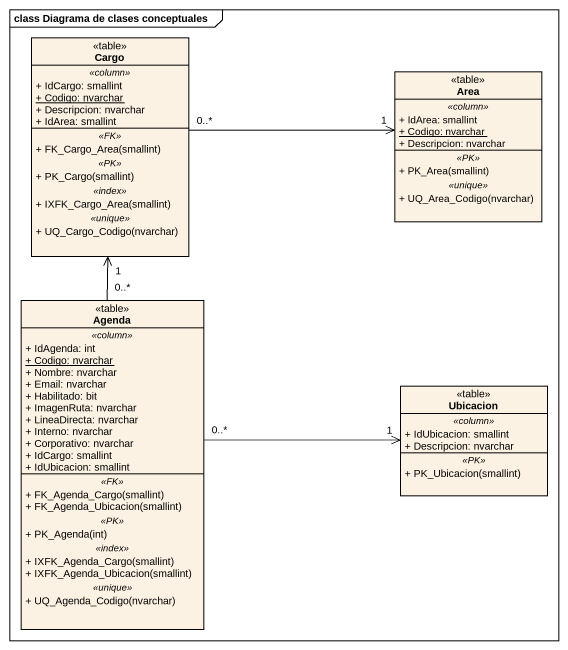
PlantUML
@startuml
mainframe class Diagrama de clases conceptuales
hide circle
hide empty members
skinparam classAttributeIconSize 0
class Cargo <<table>> {
  .. <<column>> ..
  + IdCargo: smallint
  {static} + Codigo: nvarchar
  + Descripcion: nvarchar
  + IdArea: smallint
  .. <<FK>> ..
  + FK_Cargo_Area(smallint)
  .. <<PK>> ..
  + PK_Cargo(smallint)
  .. <<index>> ..
  + IXFK_Cargo_Area(smallint)
  .. <<unique>> ..
  + UQ_Cargo_Codigo(nvarchar)
}
class Area <<table>> {
  .. <<column>> ..
  + IdArea: smallint
  {static} + Codigo: nvarchar
  + Descripcion: nvarchar
  .. <<PK>> ..
  + PK_Area(smallint)
  .. <<unique>> ..
  + UQ_Area_Codigo(nvarchar)
}
class Agenda <<table>> {
  .. <<column>> ..
  + IdAgenda: int
  {static} + Codigo: nvarchar
  + Nombre: nvarchar
  + Email: nvarchar
  + Habilitado: bit
  + ImagenRuta: nvarchar
  + LineaDirecta: nvarchar
  + Interno: nvarchar
  + Corporativo: nvarchar
  + IdCargo: smallint
  + IdUbicacion: smallint
  .. <<FK>> ..
  + FK_Agenda_Cargo(smallint)
  + FK_Agenda_Ubicacion(smallint)
  .. <<PK>> ..
  + PK_Agenda(int)
  .. <<index>> ..
  + IXFK_Agenda_Cargo(smallint)
  + IXFK_Agenda_Ubicacion(smallint)
  .. <<unique>> ..
  + UQ_Agenda_Codigo(nvarchar)
}
class Ubicacion <<table>> {
  .. <<column>> ..
  + IdUbicacion: smallint
  + Descripcion: nvarchar
  .. <<PK>> ..
  + PK_Ubicacion(smallint)
}
Cargo "0..*" -right-> "1" Area
Agenda "0..*" -up-> "1" Cargo
Agenda "0..*" -right-> "1" Ubicacion
@enduml
